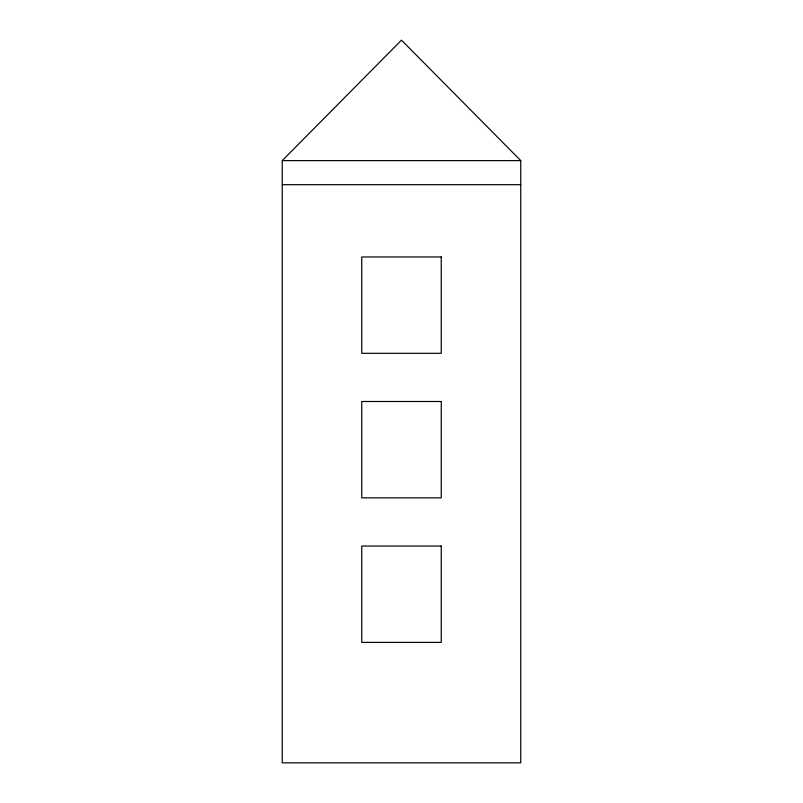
<?xml version="1.0" encoding="UTF-8"?>
<svg xmlns="http://www.w3.org/2000/svg" width="803" height="803" viewBox="0 0 803 803"><rect width="100%" height="100%" fill="white"/><g stroke="black" fill="none" stroke-linecap="round" stroke-linejoin="round"><path stroke-width="1.2" d="M282.254 160.6L401.5 40.15L520.745 160.6L520.745 762.85L282.254 762.85L282.254 160.6L520.745 160.6M282.254 184.69L520.745 184.69M441.248 256.96L361.751 256.96L361.751 353.32L441.248 353.32L441.248 256.96M441.248 401.5L361.751 401.5L361.751 497.86L441.248 497.86L441.248 401.5M441.248 546.04L361.751 546.04L361.751 642.4L441.248 642.4L441.248 546.04"/></g></svg>
